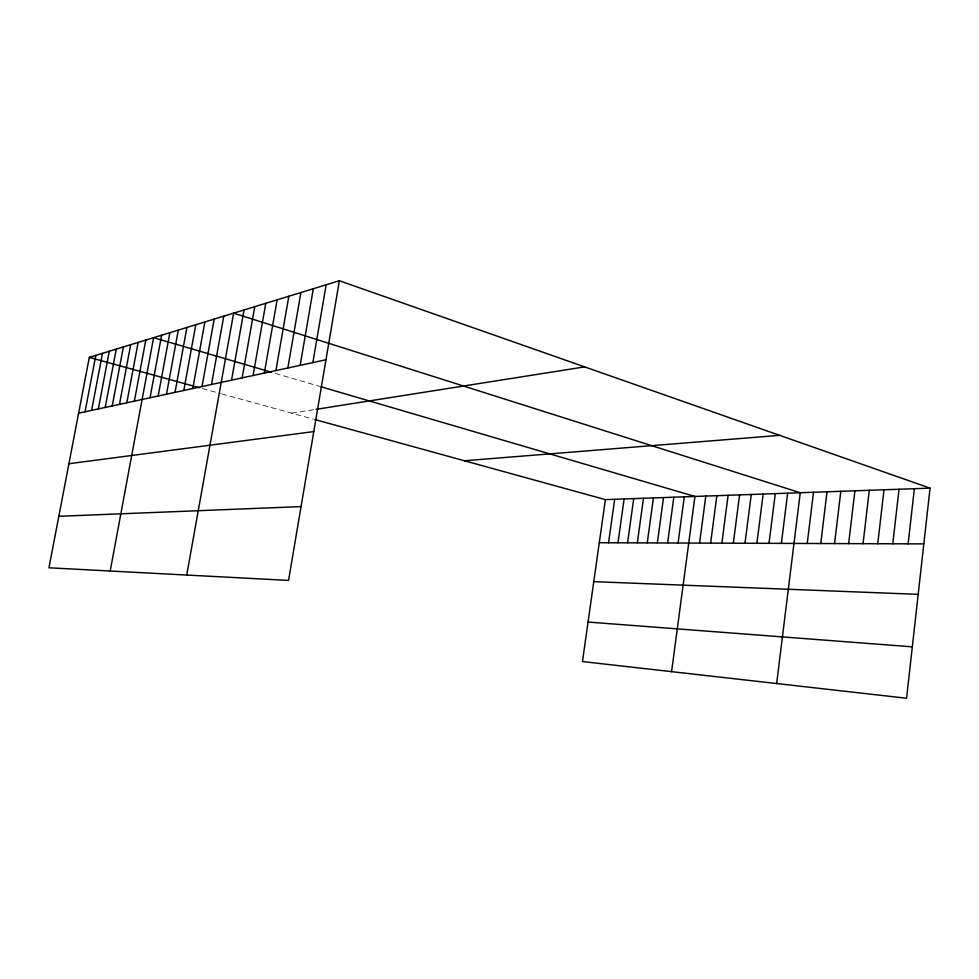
<?xml version="1.0" encoding="UTF-8"?>
<svg xmlns="http://www.w3.org/2000/svg" width="979" height="979" viewBox="0 0 979 979"><rect width="100%" height="100%" fill="white"/><g stroke="black" fill="none" stroke-linecap="round" stroke-linejoin="round"><path stroke-width="0.73" stroke-dasharray="4.89 3.67" d="M291.754 413.175L314.638 409.565M202.42 388.553L220.373 393.497M221.743 393.876L313.329 419.122M275.442 373.403L319.582 386.35"/><path stroke-width="1.47" d="M930.05 488.154L906.578 698.247L582.468 661.559L605.389 499.62L930.05 488.154L339.37 280.753L89.309 357.372L48.95 567.796L288.548 580.412L339.37 280.753M908.133 543.834L914.362 488.717M892.775 543.786L899.016 489.255M877.747 543.724L884 489.781M863.05 543.675L869.303 490.308M834.561 543.578L840.826 491.311M848.646 543.626L854.912 490.809M820.757 543.529L827.022 491.801M776.653 683.538L800.259 492.743L233.614 313.158L186.732 575.052M807.234 543.48L813.5 492.278M781.377 543.382L787.642 493.183M769.017 543.333L775.282 493.624M744.995 543.247L751.248 494.468M756.902 543.296L763.155 494.052M721.866 543.161L728.107 495.288M733.32 543.21L739.573 494.884M710.619 543.125L716.848 495.68M671.582 671.643L694.943 496.463L320.99 386.766M699.581 543.088L705.798 496.072M667.629 542.966L673.821 497.21M678.092 543.015L684.284 496.83M647.254 542.892L653.421 497.919M657.35 542.929L663.529 497.565M637.329 542.856L643.484 498.274M617.982 542.794L624.112 498.96M627.576 542.831L633.719 498.617M608.559 542.758L614.677 499.29M312.852 362.585L326.142 284.816M287.838 367.994L300.896 292.55M300.149 365.338L313.317 288.732M275.894 370.576L288.842 296.233M253.071 375.508L265.786 303.306M264.318 373.072L277.143 299.819M231.533 380.158L244.04 309.964M242.143 377.87L254.76 306.684M211.488 384.49L223.775 316.168M192.79 388.528L204.868 321.969M202.017 386.534L214.205 319.105M175.033 392.359L186.916 327.463M183.795 390.474L195.776 324.747M158.17 396.005L169.857 332.689M166.491 394.207L178.288 330.119M134.38 401.145L145.798 340.068M110.199 571.026L153.617 337.669L271.342 372.204M150.044 397.755L161.645 335.21M119.462 404.364L130.684 344.694M126.829 402.773L138.149 342.405M98.341 408.928L109.293 351.253M105.218 407.448L116.268 349.111M112.255 405.918L123.391 346.933M85.038 411.804L95.82 355.377M91.61 410.385L102.489 353.333M78.601 413.187L325.97 359.758M316.021 409.344L584.647 366.88M68.909 463.728L313.782 431.58M464.413 460.766L779.639 435.349M58.826 516.288L301.067 506.596M599.295 542.721L923.821 543.896M593.776 581.648L918.192 594.351M588.061 622.057L912.33 646.825M89.309 357.372L199.643 387.782M314.748 419.514L605.389 499.62"/></g></svg>
